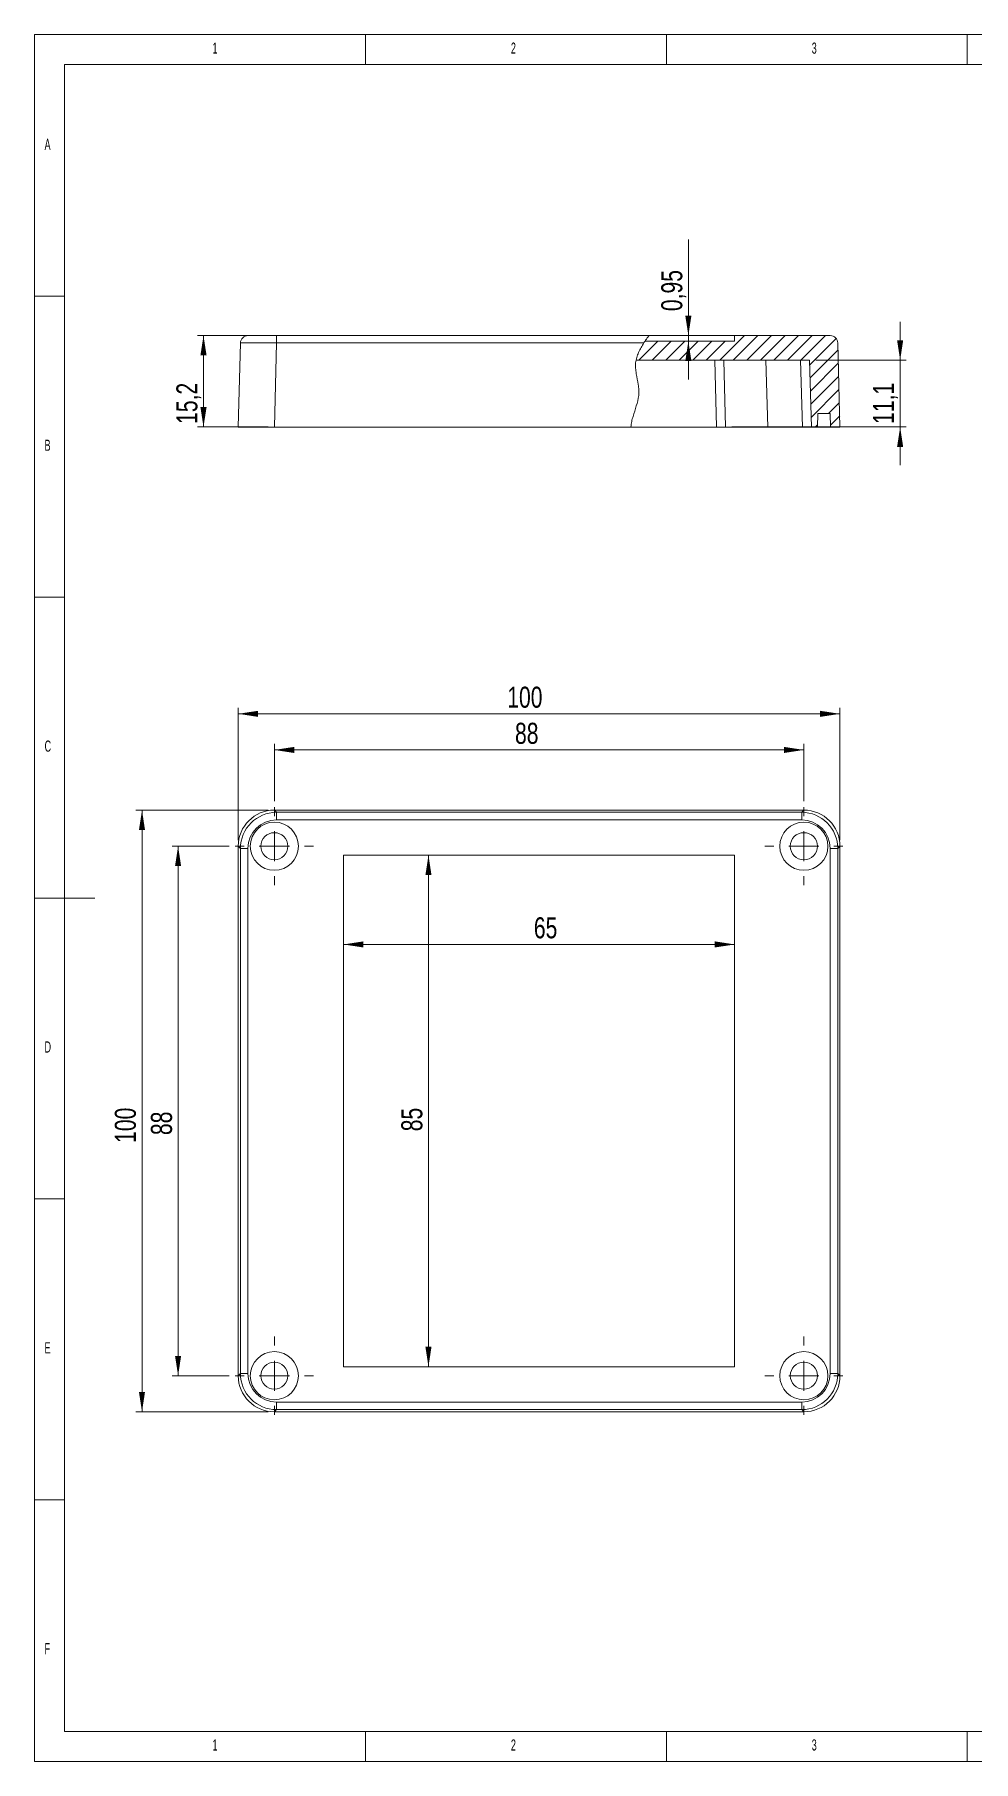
# Model space of a CAD drawing. Header units: millimetres. Extents: x 5 to 415, y 5 to 292.
# Drawn here: x 5 to 161, y 5 to 292 of the extents above; entities that cross this region are included whole.
import ezdxf

# ---------------------------------------------------------------- set-up
doc = ezdxf.new("R2010")
doc.units = ezdxf.units.MM
doc.layers.add('LAYER_1', color=179, linetype='Continuous', lineweight=15)
doc.styles.add('SLDTEXTSTYLE1', font='TXT', dxfattribs={"width": 0.605})
doc.styles.add('SLDTEXTSTYLE3', font='TXT', dxfattribs={"width": 0.75})
doc.dimstyles.new('SLDDIMSTYLE0', dxfattribs={"dimtxt": 3.5, "dimasz": 3.302, "dimexe": 0, "dimexo": 0.0625, "dimgap": 0.875, "dimtad": 1, "dimrnd": 1e-09, "dimzin": 12, "dimdsep": 46, "dimtxsty": 'SLDTEXTSTYLE3', "dimsah": 1, "dimcen": 0.09, "dimadec": 0, "dimazin": 3, "dimtfac": 1, "dimtmove": 0, "dimatfit": 0, "dimfxl": 1, "dimfrac": 2, "dimtolj": 1, "dimtzin": 12, "dimarcsym": 0})
doc.dimstyles.new('SLDDIMSTYLE1', dxfattribs={"dimtxt": 3.5, "dimasz": 3.302, "dimexe": 0, "dimexo": 0.0625, "dimgap": 0.875, "dimtad": 1, "dimdec": 1, "dimrnd": 1e-09, "dimzin": 12, "dimdsep": 46, "dimtxsty": 'SLDTEXTSTYLE3', "dimsah": 1, "dimcen": 0.09, "dimadec": 0, "dimazin": 3, "dimtfac": 1, "dimtdec": 1, "dimtmove": 0, "dimatfit": 0, "dimfxl": 1, "dimfrac": 2, "dimtolj": 1, "dimtzin": 12, "dimarcsym": 0})
doc.dimstyles.new('SLDDIMSTYLE2', dxfattribs={"dimtxt": 3.5, "dimasz": 3.302, "dimexe": 0, "dimexo": 0.0625, "dimgap": 0.875, "dimtad": 1, "dimdec": 1, "dimrnd": 1e-09, "dimzin": 12, "dimdsep": 46, "dimtxsty": 'SLDTEXTSTYLE3', "dimsah": 1, "dimcen": 0.09, "dimadec": 0, "dimazin": 3, "dimtfac": 1, "dimtdec": 1, "dimtofl": 0, "dimtmove": 0, "dimatfit": 3, "dimfxl": 1, "dimfrac": 2, "dimtolj": 1, "dimtzin": 12, "dimarcsym": 0})
doc.dimstyles.new('SLDDIMSTYLE3', dxfattribs={"dimtxt": 3.5, "dimasz": 3.302, "dimexe": 0, "dimexo": 0.0625, "dimgap": 0.875, "dimtad": 1, "dimrnd": 1e-09, "dimzin": 12, "dimdsep": 46, "dimtxsty": 'SLDTEXTSTYLE3', "dimsah": 1, "dimcen": 0.09, "dimadec": 0, "dimazin": 3, "dimtfac": 1, "dimtofl": 0, "dimtmove": 0, "dimatfit": 3, "dimfxl": 1, "dimfrac": 2, "dimtolj": 1, "dimtzin": 12, "dimarcsym": 0})

# ---------------------------------------------------------------- blocks, each defined once
blk = doc.blocks.new('*D5')
at = {"layer": 'LAYER_1'}
for p, q in [((113.66, 241.98), (113.66, 257.92)), ((113.66, 241.03), (113.66, 241.98)), ((113.66, 241.03), (113.66, 234.68))]:
    blk.add_line(p, q, dxfattribs=at)
for points in [[(113.66, 241.98), (114.17, 245.28), (113.15, 245.28)], [(113.66, 241.03), (113.15, 237.72), (114.17, 237.72)]]:
    blk.add_solid(points, dxfattribs=at)
at = {"layer": 'LAYER_1', "insert": (109.15, 246.03, 0.1), "char_height": 3.5, "attachment_point": 1, "rotation": 90, "style": 'SLDTEXTSTYLE3'}
blk.add_mtext('0,95', dxfattribs=at)
blk = doc.blocks.new('*D6')
at = {"layer": 'LAYER_1'}
for p, q in [((148.86, 237.88), (148.86, 244.23)), ((134.82, 237.88), (149.86, 237.88)), ((148.86, 226.78), (148.86, 237.88)), ((120.86, 226.78), (149.86, 226.78)), ((148.86, 226.78), (148.86, 220.43))]:
    blk.add_line(p, q, dxfattribs=at)
for points in [[(148.86, 237.88), (149.36, 241.18), (148.35, 241.18)], [(148.86, 226.78), (148.35, 223.47), (149.36, 223.47)]]:
    blk.add_solid(points, dxfattribs=at)
at = {"layer": 'LAYER_1', "insert": (144.34, 227.29, 0.1), "char_height": 3.5, "attachment_point": 1, "rotation": 90, "style": 'SLDTEXTSTYLE3'}
blk.add_mtext('11,1', dxfattribs=at)
blk = doc.blocks.new('*D7')
at = {"layer": 'LAYER_1'}
for p, q in [((44.22, 241.98), (32.08, 241.98)), ((33.08, 241.98), (33.08, 226.78)), ((43.85, 226.78), (32.08, 226.78))]:
    blk.add_line(p, q, dxfattribs=at)
for points in [[(33.08, 241.98), (32.57, 238.67), (33.59, 238.67)], [(33.08, 226.78), (33.59, 230.08), (32.57, 230.08)]]:
    blk.add_solid(points, dxfattribs=at)
at = {"layer": 'LAYER_1', "insert": (28.57, 227.29, 0.1), "char_height": 3.5, "attachment_point": 1, "rotation": 90, "style": 'SLDTEXTSTYLE3'}
blk.add_mtext('15,2', dxfattribs=at)
blk = doc.blocks.new('*D8')
at = {"layer": 'LAYER_1'}
blk.add_line((121.36, 140.78), (56.36, 140.78), dxfattribs=at)
for points in [[(56.36, 140.78), (59.66, 140.28), (59.66, 141.29)], [(121.36, 140.78), (118.05, 141.29), (118.05, 140.28)]]:
    blk.add_solid(points, dxfattribs=at)
at = {"layer": 'LAYER_1', "insert": (87.98, 145.3, -7.5), "char_height": 3.5, "attachment_point": 1, "style": 'SLDTEXTSTYLE3'}
blk.add_mtext('65', dxfattribs=at)
blk = doc.blocks.new('*D9')
at = {"layer": 'LAYER_1'}
blk.add_line((70.47, 155.61), (70.47, 70.61), dxfattribs=at)
for points in [[(70.47, 155.61), (69.96, 152.3), (70.97, 152.3)], [(70.47, 70.61), (70.97, 73.91), (69.96, 73.91)]]:
    blk.add_solid(points, dxfattribs=at)
at = {"layer": 'LAYER_1', "insert": (65.95, 109.73, -7.5), "char_height": 3.5, "attachment_point": 1, "rotation": 90, "style": 'SLDTEXTSTYLE3'}
blk.add_mtext('85', dxfattribs=at)
blk = doc.blocks.new('*D10')
at = {"layer": 'LAYER_1'}
for p, q in [((44.86, 164.61), (44.86, 174.11)), ((132.86, 173.11), (44.86, 173.11)), ((132.86, 164.61), (132.86, 174.11))]:
    blk.add_line(p, q, dxfattribs=at)
for points in [[(44.86, 173.11), (48.16, 172.6), (48.16, 173.61)], [(132.86, 173.11), (129.55, 173.61), (129.55, 172.6)]]:
    blk.add_solid(points, dxfattribs=at)
at = {"layer": 'LAYER_1', "insert": (84.85, 177.62, -7.5), "char_height": 3.5, "attachment_point": 1, "style": 'SLDTEXTSTYLE3'}
blk.add_mtext('88', dxfattribs=at)
blk = doc.blocks.new('*D11')
at = {"layer": 'LAYER_1'}
for p, q in [((37.36, 157.11), (27.86, 157.11)), ((28.86, 69.11), (28.86, 157.11)), ((37.36, 69.11), (27.86, 69.11))]:
    blk.add_line(p, q, dxfattribs=at)
for points in [[(28.86, 157.11), (28.35, 153.8), (29.36, 153.8)], [(28.86, 69.11), (29.36, 72.41), (28.35, 72.41)]]:
    blk.add_solid(points, dxfattribs=at)
at = {"layer": 'LAYER_1', "insert": (24.34, 109.1, -7.5), "char_height": 3.5, "attachment_point": 1, "rotation": 90, "style": 'SLDTEXTSTYLE3'}
blk.add_mtext('88', dxfattribs=at)
blk = doc.blocks.new('*D12')
at = {"layer": 'LAYER_1'}
for p, q in [((38.86, 158.11), (38.86, 180.11)), ((38.86, 179.11), (138.86, 179.11)), ((138.86, 158.11), (138.86, 180.11))]:
    blk.add_line(p, q, dxfattribs=at)
for points in [[(38.86, 179.11), (42.16, 178.6), (42.16, 179.61)], [(138.86, 179.11), (135.55, 179.61), (135.55, 178.6)]]:
    blk.add_solid(points, dxfattribs=at)
at = {"layer": 'LAYER_1', "insert": (83.56, 183.62, -7.5), "char_height": 3.5, "attachment_point": 1, "style": 'SLDTEXTSTYLE3'}
blk.add_mtext('100', dxfattribs=at)
blk = doc.blocks.new('*D13')
at = {"layer": 'LAYER_1'}
for p, q in [((43.85, 163.11), (21.86, 163.11)), ((22.86, 163.11), (22.86, 63.11)), ((43.85, 63.11), (21.86, 63.11))]:
    blk.add_line(p, q, dxfattribs=at)
for points in [[(22.86, 163.11), (22.35, 159.8), (23.36, 159.8)], [(22.86, 63.11), (23.36, 66.41), (22.35, 66.41)]]:
    blk.add_solid(points, dxfattribs=at)
at = {"layer": 'LAYER_1', "insert": (18.34, 107.8, -7.5), "char_height": 3.5, "attachment_point": 1, "rotation": 90, "style": 'SLDTEXTSTYLE3'}
blk.add_mtext('100', dxfattribs=at)
blk = doc.blocks.new('SW_CENTERMARKSYMBOL_0')
at = {"layer": 'LAYER_1', "color": 0}
for p, q in [((0, 5), (0, 6.5)), ((-5, 0), (-6.5, 0)), ((0, 0), (-2.5, 0)), ((0, 0), (0, 2.5)), ((0, 0), (0, -2.5)), ((0, 0), (2.5, 0)), ((5, 0), (6.5, 0)), ((0, -5), (0, -6.5))]:
    blk.add_line(p, q, dxfattribs=at)
blk = doc.blocks.new('SW_CENTERMARKSYMBOL_1')
at = {"layer": 'LAYER_1', "color": 0}
for p, q in [((0, 5), (0, 6.5)), ((-5, 0), (-6.5, 0)), ((0, 0), (-2.5, 0)), ((0, 0), (0, 2.5)), ((0, 0), (0, -2.5)), ((0, 0), (2.5, 0)), ((5, 0), (6.5, 0)), ((0, -5), (0, -6.5))]:
    blk.add_line(p, q, dxfattribs=at)
blk = doc.blocks.new('SW_CENTERMARKSYMBOL_2')
at = {"layer": 'LAYER_1', "color": 0}
for p, q in [((0, 5), (0, 6.5)), ((-5, 0), (-6.5, 0)), ((0, 0), (-2.5, 0)), ((0, 0), (0, 2.5)), ((0, 0), (0, -2.5)), ((0, 0), (2.5, 0)), ((5, 0), (6.5, 0)), ((0, -5), (0, -6.5))]:
    blk.add_line(p, q, dxfattribs=at)
blk = doc.blocks.new('SW_CENTERMARKSYMBOL_3')
at = {"layer": 'LAYER_1', "color": 0}
for p, q in [((0, 5), (0, 6.5)), ((-5, 0), (-6.5, 0)), ((0, 0), (-2.5, 0)), ((0, 0), (0, 2.5)), ((0, 0), (0, -2.5)), ((0, 0), (2.5, 0)), ((5, 0), (6.5, 0)), ((0, -5), (0, -6.5))]:
    blk.add_line(p, q, dxfattribs=at)

msp = doc.modelspace()

# ---------------------------------------------------------------- hatches: boundary and pattern name
at = {"linetype": 'Continuous', "lineweight": 0}
h = msp.add_hatch(dxfattribs=at)
h.set_pattern_fill('ANSI31', scale=0.5, style=0)
edge = h.paths.add_edge_path(flags=0)
edge.add_line((104.971, 237.876), (133.815, 237.876))
edge.add_line((133.815, 237.876), (134.106, 226.776))
edge.add_line((134.106, 226.776), (135.106, 226.776))
edge.add_line((135.106, 226.776), (135.165, 229.026))
edge.add_line((135.165, 229.026), (137.247, 229.026))
edge.add_line((137.247, 229.026), (137.306, 226.776))
edge.add_line((137.306, 226.776), (138.856, 226.776))
edge.add_line((138.856, 226.776), (138.49, 240.759))
edge.add_arc((137.24, 240.726), 1.25, 1.5, 90)
edge.add_line((137.24, 241.976), (121.356, 241.976))
edge.add_line((121.356, 241.976), (121.356, 241.026))
edge.add_line((121.356, 241.026), (106.445, 241.026))
edge.add_spline(control_points=[(106.445, 241.026), (105.757, 240.019), (105.191, 238.967), (104.971, 237.876)], knot_values=[0.0078898, 0.0078898, 0.0078898, 0.0078898, 0.0326075, 0.0326075, 0.0326075, 0.0326075], weights=[1, 1, 1, 1], degree=3, periodic=0)

# ---------------------------------------------------------------- linework, layer by layer
at = {"color": 7, "linetype": 'Continuous', "lineweight": 15}
for p, q in [((40.472, 241.976), (45.22, 241.976)), ((45.22, 240.759), (45.22, 241.976)), ((45.22, 241.976), (107.134, 241.976)), ((121.356, 241.976), (107.134, 241.976)), ((121.356, 241.026), (121.356, 241.976)), ((137.24, 241.976), (121.356, 241.976)), ((38.856, 226.776), (39.222, 240.759)), ((45.22, 240.759), (44.854, 226.776)), ((106.266, 240.759), (45.22, 240.759)), ((121.356, 241.026), (106.445, 241.026)), ((138.49, 240.759), (138.856, 226.776)), ((104.971, 237.876), (133.815, 237.876)), ((118.357, 226.776), (118.066, 237.876)), ((119.856, 226.776), (119.565, 237.876)), ((126.563, 237.876), (126.854, 226.776)), ((132.607, 226.776), (132.316, 237.876)), ((134.106, 226.776), (133.815, 237.876)), ((44.854, 226.776), (38.856, 226.776)), ((44.854, 226.776), (104.122, 226.776)), ((104.122, 226.776), (118.357, 226.776)), ((119.856, 226.776), (118.357, 226.776)), ((126.854, 226.776), (119.856, 226.776)), ((126.854, 226.776), (132.607, 226.776)), ((134.106, 226.776), (132.607, 226.776)), ((135.106, 226.776), (134.106, 226.776)), ((135.106, 226.776), (135.165, 229.026)), ((137.247, 229.026), (135.165, 229.026)), ((137.306, 226.776), (137.247, 229.026)), ((138.856, 226.776), (137.306, 226.776)), ((44.854, 163.106), (45.22, 162.74)), ((132.858, 163.106), (44.854, 163.106)), ((45.22, 161.49), (45.22, 162.74)), ((45.22, 162.74), (132.492, 162.74)), ((132.492, 161.49), (45.22, 161.49)), ((132.492, 162.74), (132.858, 163.106)), ((132.492, 161.49), (132.492, 162.74)), ((39.222, 156.742), (38.856, 157.108)), ((38.856, 157.108), (38.856, 69.104)), ((39.222, 156.742), (40.472, 156.742)), ((39.222, 69.47), (39.222, 156.742)), ((40.472, 156.742), (40.472, 69.47)), ((121.356, 155.606), (56.356, 155.606)), ((56.356, 155.606), (56.356, 70.606)), ((121.356, 70.606), (121.356, 155.606)), ((137.24, 156.742), (138.49, 156.742)), ((137.24, 69.47), (137.24, 156.742)), ((138.856, 157.108), (138.49, 156.742)), ((138.49, 156.742), (138.49, 69.47)), ((138.856, 69.104), (138.856, 157.108)), ((38.856, 69.104), (39.222, 69.47)), ((39.222, 69.47), (40.472, 69.47)), ((56.356, 70.606), (121.356, 70.606)), ((137.24, 69.47), (138.49, 69.47)), ((138.49, 69.47), (138.856, 69.104)), ((45.22, 63.472), (44.854, 63.106)), ((45.22, 64.722), (132.492, 64.722)), ((45.22, 63.472), (45.22, 64.722)), ((132.492, 63.472), (45.22, 63.472)), ((132.492, 63.472), (132.492, 64.722)), ((132.858, 63.106), (132.492, 63.472)), ((44.854, 63.106), (132.858, 63.106))]:
    msp.add_line(p, q, dxfattribs=at)
for centre, radius in [((44.856, 157.106), 4), ((132.856, 157.106), 4), ((44.856, 157.106), 2.25), ((132.856, 157.106), 2.25), ((44.856, 69.106), 4), ((132.856, 69.106), 4), ((44.856, 69.106), 2.25), ((132.856, 69.106), 2.25)]:
    msp.add_circle(centre, radius, dxfattribs=at)
for centre, start, end in [((40.472, 240.726), 90, 178.5), ((137.24, 240.726), 1.5, 90)]:
    msp.add_arc(centre, 1.25, start, end, dxfattribs=at)
for centre, major_axis, ratio, start_param, end_param in [((45.223, 240.726), (6.001, -0.033), 0.0054493, 1.5713686, 3.1414797), ((44.858, 157.104), (-4.246, 4.246), 0.999315, 5.4981298, 7.0682409), ((45.223, 156.739), (4.244, -4.244), 0.9996002, 2.3565371, 3.9266482), ((45.223, 156.739), (-3.361, 3.361), 0.999315, 5.4981298, 7.0682409), ((132.489, 156.739), (4.244, 4.244), 0.9996002, 5.4981298, 7.0682409), ((132.489, 156.739), (3.361, 3.361), 0.999315, 5.4981298, 7.0682409), ((132.854, 157.104), (4.246, 4.246), 0.999315, 5.4981298, 7.0682409), ((44.858, 69.108), (-4.246, -4.246), 0.999315, 5.4981298, 7.0682409), ((45.223, 69.473), (4.244, 4.244), 0.9996002, 2.3565371, 3.9266482), ((45.223, 69.473), (-3.361, -3.361), 0.999315, 5.4981298, 7.0682409), ((132.489, 69.473), (3.361, -3.361), 0.999315, 5.4981298, 7.0682409), ((132.489, 69.473), (4.244, -4.244), 0.9996002, 5.4981298, 7.0682409), ((132.854, 69.108), (4.246, -4.246), 0.999315, 5.4981298, 7.0682409)]:
    msp.add_ellipse(centre, major_axis=major_axis, ratio=ratio, start_param=start_param, end_param=end_param, dxfattribs=at)
for points, knots in [([(107.134, 241.976), (107.134, 241.976), (107.127, 241.967), (107.099, 241.929), (107.077, 241.901), (106.998, 241.796), (106.924, 241.697), (106.754, 241.465), (106.66, 241.334), (106.464, 241.055), (106.365, 240.91), (106.266, 240.759)], [0, 0, 0, 0, 0.125, 0.125, 0.25, 0.25, 0.5, 0.5, 0.75, 0.75, 1, 1, 1, 1]), ([(104.122, 226.776), (104.136, 227.081), (104.181, 227.379), (104.304, 227.968), (104.383, 228.258), (104.639, 229.125), (104.839, 229.697), (105.186, 230.852), (105.337, 231.435), (105.438, 232.339), (105.449, 232.648), (105.419, 233.255), (105.383, 233.555), (105.24, 234.451), (105.101, 235.043), (104.947, 235.938), (104.906, 236.237), (104.865, 236.835), (104.868, 237.134), (104.934, 237.732), (104.997, 238.032), (105.163, 238.612), (105.268, 238.894), (105.629, 239.723), (105.934, 240.252), (106.266, 240.759)], [0, 0, 0, 0, 0.0625, 0.0625, 0.125, 0.125, 0.25, 0.25, 0.375, 0.375, 0.4375, 0.4375, 0.5, 0.5, 0.625, 0.625, 0.6875, 0.6875, 0.75, 0.75, 0.8125, 0.8125, 0.875, 0.875, 1, 1, 1, 1]), ([(135.155, 226.776), (135.173, 226.776), (135.249, 226.776), (135.532, 226.776), (135.936, 226.776), (136.28, 226.776), (136.474, 226.776), (136.618, 226.776), (136.781, 226.776), (136.949, 226.776), (137.064, 226.776), (137.18, 226.776), (137.281, 226.776), (137.298, 226.776), (137.306, 226.776)], [0, 0, 0, 0, 0.0135669, 0.0568296, 0.2235758, 0.3510506, 0.3940294, 0.4355537, 0.5189443, 0.6035437, 0.6893862, 0.7325158, 0.8653785, 1, 1, 1, 1])]:
    msp.add_open_spline(points, degree=3, knots=knots, dxfattribs=at)
at = {"layer": 'LAYER_1'}
for p, q in [((414.595, 292), (5, 292)), ((5, 292), (5, 5)), ((60, 287), (60, 292)), ((110, 292), (110, 287)), ((160, 287), (160, 292)), ((410, 287), (10, 287)), ((10, 287), (10, 10)), ((10, 248.5), (5, 248.5)), ((5, 198.5), (10, 198.5)), ((5, 148.5), (15, 148.5)), ((5, 98.5), (10, 98.5)), ((10, 48.5), (5, 48.5)), ((10, 10), (227.8, 10)), ((60, 5), (60, 10)), ((110, 10), (110, 5)), ((160, 5), (160, 10)), ((5, 5), (414.595, 5))]:
    msp.add_line(p, q, dxfattribs=at)

# ---------------------------------------------------------------- block references
for name, p in [('SW_CENTERMARKSYMBOL_1', (44.856, 157.106)), ('SW_CENTERMARKSYMBOL_0', (132.856, 157.106)), ('SW_CENTERMARKSYMBOL_2', (44.856, 69.106)), ('SW_CENTERMARKSYMBOL_3', (132.856, 69.106))]:
    msp.add_blockref(name, p, dxfattribs=at)

# ---------------------------------------------------------------- texts
at = {"color": 7, "linetype": 'Continuous', "lineweight": 0, "char_height": 1.852, "attachment_point": 1, "style": 'SLDTEXTSTYLE1'}
for s, insert in [('1', (34.583, 290.668)), ('2', (84.167, 290.668)), ('3', (134.167, 290.668)), ('A', (6.667, 274.668)), ('B', (6.667, 224.668)), ('C', (6.667, 174.668)), ('D', (6.667, 124.668)), ('E', (6.667, 74.668)), ('F', (6.667, 24.668)), ('1', (34.583, 8.668)), ('2', (84.167, 8.668)), ('3', (134.167, 8.668))]:
    msp.add_mtext(s, dxfattribs=dict(at, insert=insert))

# ---------------------------------------------------------------- dimensions: what is measured, and where the dimension line sits
at = {"layer": 'LAYER_1'}
for base, p1, p2, dimstyle, picture, middle in [((113.657, 241.976), (121.356, 241.026), (137.24, 241.976), 'SLDDIMSTYLE0', '*D5', (113.657, 251.976)), ((148.856, 237.876), (119.856, 226.776), (133.815, 237.876), 'SLDDIMSTYLE1', '*D6', (148.856, 233.238)), ((33.08, 226.776), (45.22, 241.976), (44.854, 226.776), 'SLDDIMSTYLE2', '*D7', (33.08, 233.238)), ((22.856, 63.106), (44.854, 163.106), (44.854, 63.106), 'SLDDIMSTYLE3', '*D13', (22.856, 113.106)), ((28.856, 157.106), (38.356, 69.106), (38.356, 157.106), 'SLDDIMSTYLE3', '*D11', (28.856, 113.106)), ((70.466, 70.606), (56.356, 155.606), (56.356, 70.606), 'SLDDIMSTYLE3', '*D9', (70.466, 113.738))]:
    dim = msp.add_linear_dim(base=base, p1=p1, p2=p2, angle=90, dimstyle=dimstyle, dxfattribs=at)
    dim.commit()
    dim.dimension.update_dxf_attribs({"geometry": picture, "text_midpoint": middle, "dimtype": 160})
for base, p1, p2, picture, middle in [((138.856, 179.106), (38.856, 157.108), (138.856, 157.108), '*D12', (88.856, 179.106)), ((44.856, 173.106), (132.856, 163.606), (44.856, 163.606), '*D10', (88.856, 173.106)), ((56.356, 140.785), (121.356, 155.606), (56.356, 155.606), '*D8', (91.984, 140.785))]:
    dim = msp.add_linear_dim(base=base, p1=p1, p2=p2, dimstyle='SLDDIMSTYLE3', dxfattribs=at)
    dim.commit()
    dim.dimension.update_dxf_attribs({"geometry": picture, "text_midpoint": middle, "dimtype": 160})

doc.saveas('drawing.dxf')
